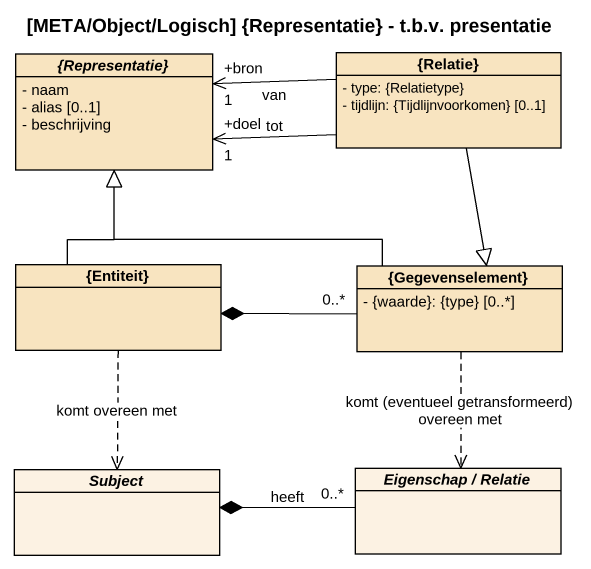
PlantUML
@startuml
title [META/Object/Logisch] {Representatie} - t.b.v. presentatie
hide circle
hide empty members
skinparam classAttributeIconSize 0
class "{Relatie}" as Relatie #F8E4C0 {
  - type: {Relatietype}
  - tijdlijn: {Tijdlijnvoorkomen} [0..1]
}
abstract class "{Representatie}" as Representatie #F8E4C0 {
  - naam
  - alias [0..1]
  - beschrijving
}
class "{Entiteit}" as Entiteit #F8E4C0
class "{Gegevenselement}" as Gegevenselement #F8E4C0 {
  - {waarde}: {type} [0..*]
}
abstract class Subject #FCF2E3
abstract class "Eigenschap / Relatie" as Eigenschap_Relatie #FCF2E3
Relatie -left-> "+bron\n1" Representatie : van
Relatie -left-> "+doel\n1" Representatie : tot
Relatie --|> Gegevenselement
Entiteit -up-|> Representatie
Entiteit ..> Subject : komt overeen met
Gegevenselement -left-|> Representatie
Gegevenselement "0..*" -left-* Entiteit
Gegevenselement ..> Eigenschap_Relatie : komt (eventueel getransformeerd) overeen met
Eigenschap_Relatie "0..*" -left-* Subject : heeft
@enduml
